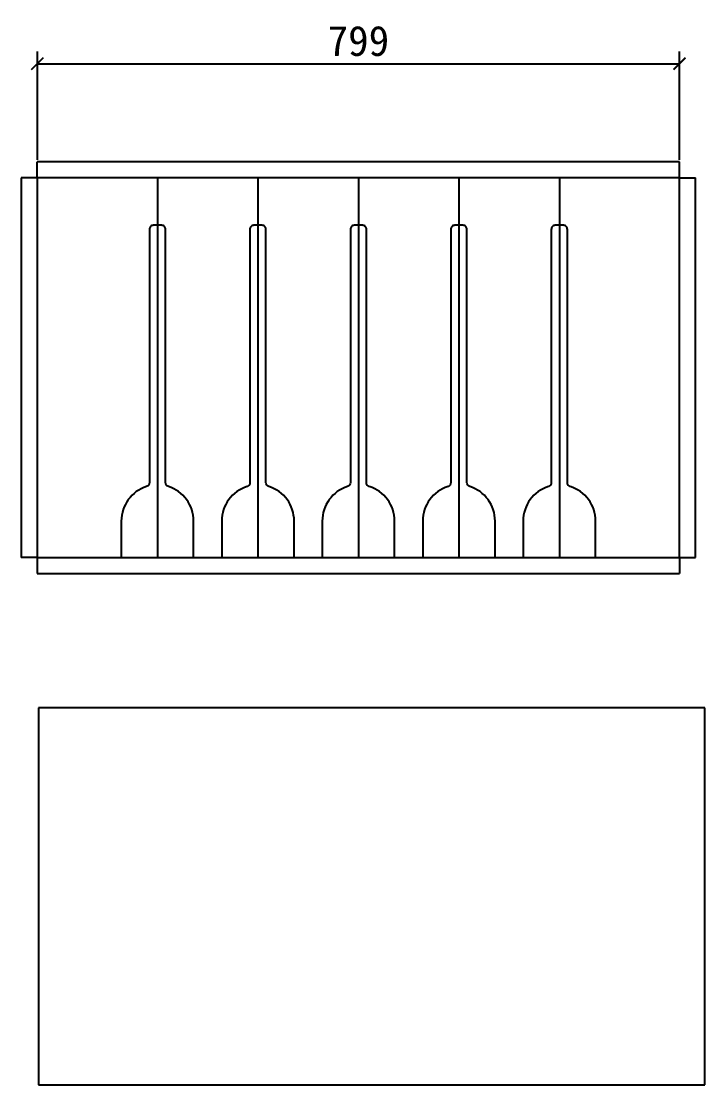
# Model space of a CAD drawing. Header units: millimetres. Extents: x -44117 to 256353, y -2095463 to 65325.
# Drawn here: x 81481 to 82332, y -437359 to -436036 of the extents above; entities that cross this region are included whole.
import ezdxf

# ---------------------------------------------------------------- set-up
doc = ezdxf.new("R2010")
doc.units = ezdxf.units.MM
doc.header["$LTSCALE"] = 10
doc.layers.add('Steel', color=3, linetype='Continuous')
doc.dimstyles.new('ISO-25', dxfattribs={"dimtxt": 2.5, "dimasz": 2.5, "dimexe": 1, "dimexo": 1, "dimtad": 1, "dimtxsty": 'Standard', "dimblk": 'ARCHTICK', "dimcen": 2.5, "dimadec": 0, "dimazin": 0, "dimtfac": 1, "dimtmove": 0, "dimatfit": 3, "dimfxl": 0, "dimarcsym": 0})

# ---------------------------------------------------------------- blocks, each defined once
blk = doc.blocks.new('_ArchTick')
at = {"color": 0, "linetype": 'ByBlock', "const_width": 0.15}
blk.add_lwpolyline([(-0.5, -0.5), (0.5, 0.5)], dxfattribs=at)
blk = doc.blocks.new('*D3728')
at = {"color": 0, "lineweight": -2}
for p, q in [((81501.5, -436208.3), (81501.5, -436073.8)), ((82300.5, -436208.3), (82300.5, -436073.8)), ((81501.5, -436088.8), (82300.5, -436088.8))]:
    blk.add_line(p, q, dxfattribs=at)
at = {"layer": 'Defpoints', "color": 0}
for p in [(82300.5, -436088.8), (81501.5, -436230.8), (82300.5, -436230.8)]:
    blk.add_point(p, dxfattribs=at)
at = {"color": 0, "lineweight": -2, "xscale": 15, "yscale": 15, "zscale": 15, "rotation": 180}
blk.add_blockref('_ArchTick', (81501.5, -436088.8), dxfattribs=at)
at = {"color": 0, "lineweight": -2, "xscale": 15, "yscale": 15, "zscale": 15}
blk.add_blockref('_ArchTick', (82300.5, -436088.8), dxfattribs=at)
at = {"color": 0, "insert": (81901, -436060.7), "char_height": 37.5, "attachment_point": 5}
blk.add_mtext('799', dxfattribs=at)

msp = doc.modelspace()

# ---------------------------------------------------------------- linework, layer by layer
for p, q in [((82300.47923, -436210.81127), (81501.47923, -436210.81127)), ((81501.47923, -436230.81127), (81501.47923, -436210.81127)), ((82300.47923, -436230.81127), (82300.47923, -436210.81127)), ((81481.47923, -436230.81127), (81481.47923, -436702.81127)), ((81501.47923, -436230.81127), (81481.47923, -436230.81127)), ((82300.47923, -436230.81127), (81501.47923, -436230.81127)), ((81501.47923, -436230.81127), (81501.47923, -436702.81127)), ((81650.97923, -436230.81127), (81650.97923, -436702.81127)), ((81775.97923, -436230.81127), (81775.97923, -436702.81127)), ((81900.97923, -436230.81127), (81900.97923, -436702.81127)), ((82025.97923, -436230.81127), (82025.97923, -436702.81127)), ((82150.97923, -436230.81127), (82150.97923, -436702.81127)), ((82300.47923, -436702.81127), (82300.47923, -436230.81127)), ((82300.47923, -436230.81127), (82320.47923, -436230.81127)), ((82320.47923, -436702.81127), (82320.47923, -436230.81127)), ((81501.47923, -436702.81127), (81481.47923, -436702.81127)), ((81501.47923, -436702.81127), (82300.47923, -436702.81127)), ((81501.47923, -436702.81127), (81501.47923, -436722.81127)), ((82300.47923, -436702.81127), (82320.47923, -436702.81127)), ((82300.47923, -436702.81127), (82300.47923, -436722.81127)), ((81501.47923, -436722.81127), (82300.47923, -436722.81127)), ((82331.87923, -436889.74892), (81503.07923, -436889.74892)), ((81503.07923, -436889.74892), (81503.07923, -437358.54892)), ((82331.87923, -437358.54892), (82331.87923, -436889.74892)), ((81503.07923, -437358.54892), (82331.87923, -437358.54892))]:
    msp.add_line(p, q)
at = {"layer": 'Steel', "elevation": 0}
for points in [[(81695.97923, -436702.81127), (81695.97923, -436657.51127, 0.3275382217), (81664.47923, -436614.58401, -0.3275382217), (81660.97923, -436609.81431), (81660.97923, -436299.80712), (81660.97923, -436294.80712, 0.4142135624), (81655.97923, -436289.80712), (81645.97923, -436289.80712, 0.4142135624), (81640.97923, -436294.80712), (81640.97923, -436299.80712), (81640.97923, -436609.81431, -0.3275382217), (81637.47923, -436614.58401, 0.3275382217), (81605.97923, -436657.51127), (81605.97923, -436702.81127)], [(81820.97923, -436702.81127), (81820.97923, -436657.51127, 0.3275382217), (81789.47923, -436614.58401, -0.3275382217), (81785.97923, -436609.81431), (81785.97923, -436299.80712), (81785.97923, -436294.80712, 0.4142135624), (81780.97923, -436289.80712), (81770.97923, -436289.80712, 0.4142135624), (81765.97923, -436294.80712), (81765.97923, -436299.80712), (81765.97923, -436609.81431, -0.3275382217), (81762.47923, -436614.58401, 0.3275382217), (81730.97923, -436657.51127), (81730.97923, -436702.81127)], [(81945.97923, -436702.81127), (81945.97923, -436657.51127, 0.3275382217), (81914.47923, -436614.58401, -0.3275382217), (81910.97923, -436609.81431), (81910.97923, -436299.80712), (81910.97923, -436294.80712, 0.4142135624), (81905.97923, -436289.80712), (81895.97923, -436289.80712, 0.4142135624), (81890.97923, -436294.80712), (81890.97923, -436299.80712), (81890.97923, -436609.81431, -0.3275382217), (81887.47923, -436614.58401, 0.3275382217), (81855.97923, -436657.51127), (81855.97923, -436702.81127)], [(82070.97923, -436702.81127), (82070.97923, -436657.51127, 0.3275382217), (82039.47923, -436614.58401, -0.3275382217), (82035.97923, -436609.81431), (82035.97923, -436299.80712), (82035.97923, -436294.80712, 0.4142135624), (82030.97923, -436289.80712), (82020.97923, -436289.80712, 0.4142135624), (82015.97923, -436294.80712), (82015.97923, -436299.80712), (82015.97923, -436609.81431, -0.3275382217), (82012.47923, -436614.58401, 0.3275382217), (81980.97923, -436657.51127), (81980.97923, -436702.81127)], [(82195.97923, -436702.81127), (82195.97923, -436657.51127, 0.3275382217), (82164.47923, -436614.58401, -0.3275382217), (82160.97923, -436609.81431), (82160.97923, -436299.80712), (82160.97923, -436294.80712, 0.4142135624), (82155.97923, -436289.80712), (82145.97923, -436289.80712, 0.4142135624), (82140.97923, -436294.80712), (82140.97923, -436299.80712), (82140.97923, -436609.81431, -0.3275382217), (82137.47923, -436614.58401, 0.3275382217), (82105.97923, -436657.51127), (82105.97923, -436702.81127)]]:
    msp.add_lwpolyline(points, format="xyb", dxfattribs=at)

# ---------------------------------------------------------------- dimensions: what is measured, and where the dimension line sits
dim = msp.add_linear_dim(base=(82300.47923, -436088.78209), p1=(81501.47923, -436230.81127), p2=(82300.47923, -436230.81127), dimstyle='ISO-25', override={"dimscale": 15, "dimasz": 1, "dimexo": 1.5})
dim.commit()
dim.dimension.update_dxf_attribs({"geometry": '*D3728', "text_midpoint": (81900.97923, -436060.65709)})

doc.saveas('drawing.dxf')
